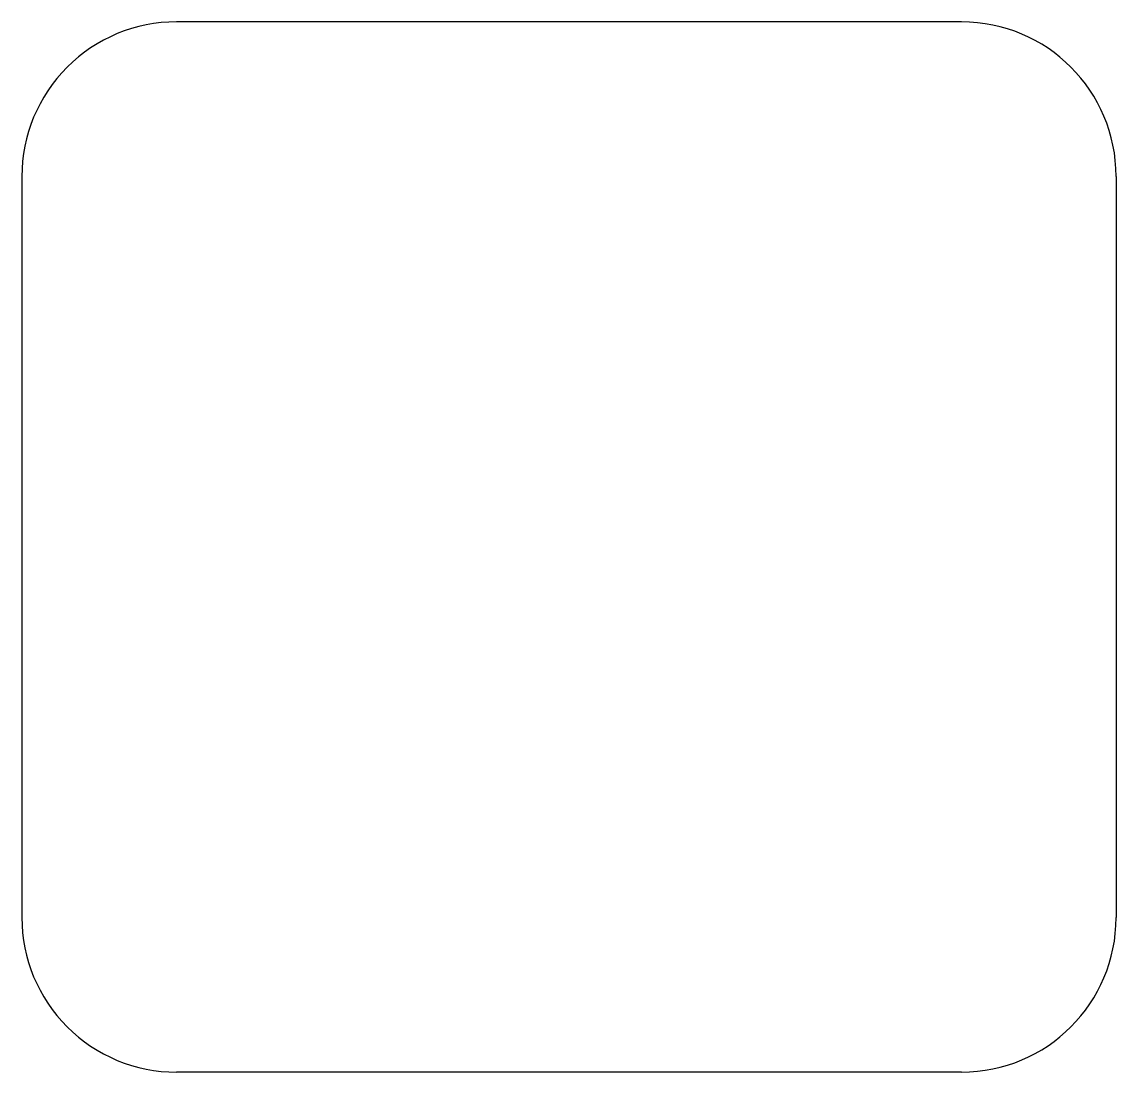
# Model space of a CAD drawing. Header units: millimetres. Extents: x -10 to 277, y -95 to 18.
# Drawn here: x 221.25 to 235.95, y -7.05 to 7.05 of the extents above; entities that cross this region are included whole.
import ezdxf

# ---------------------------------------------------------------- set-up
doc = ezdxf.new("R2010")
doc.units = ezdxf.units.MM
doc.header["$MEASUREMENT"] = 0
doc.layers.add('Edge.Cuts', color=53, linetype='CONTINUOUS')

msp = doc.modelspace()

# ---------------------------------------------------------------- linework, layer by layer
at = {"layer": 'Edge.Cuts', "linetype": 'Continuous'}
for p, q in [((233.875, 7.05), (223.325, 7.05)), ((221.25, 4.975), (221.25, -4.975)), ((235.95, 4.975), (235.95, -4.975)), ((233.875, -7.05), (223.325, -7.05))]:
    msp.add_line(p, q, dxfattribs=at)
at = {"layer": 'Edge.Cuts'}
for centre, radius, start, end in [((223.324972, 4.974985), 2.074972, 89.9992269, 179.9995858), ((233.874972, 4.974985), 2.075015, 0.0004142, 89.9992269), ((223.324972, -4.975015), 2.074985, 179.9995858, 270.0007731), ((233.874972, -4.975015), 2.075028, 270.0007731, 0.0004142)]:
    msp.add_arc(centre, radius, start, end, dxfattribs=at)

doc.saveas('drawing.dxf')
